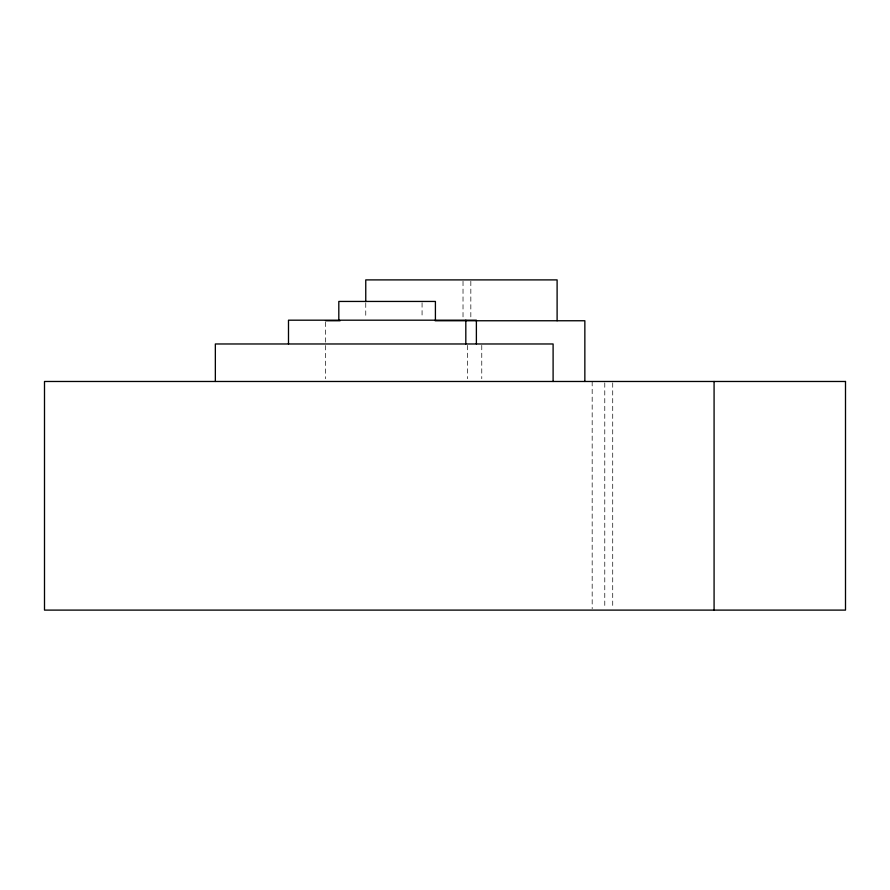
<?xml version="1.0" encoding="UTF-8"?>
<svg xmlns="http://www.w3.org/2000/svg" width="890" height="890" viewBox="0 0 890 890"><rect width="100%" height="100%" fill="white"/><g stroke="black" fill="none" stroke-linecap="round" stroke-linejoin="round"><path stroke-width="0.67" stroke-dasharray="4.45 3.34" d="M612.721 382.867L612.721 608.716M604.777 382.867L604.777 608.716M592.173 381.476L592.173 608.716M481.768 345.365L481.768 378.695M470.832 281.262L470.832 318.03M467.595 345.365L467.595 378.695M463.022 281.262L463.022 318.03M422.071 302.778L422.071 317.519M365.757 303.045L365.757 318.03M325.484 322.136L325.484 378.717"/><path stroke-width="1.33" d="M325.484 320.756L340.102 320.756M435.11 320.756L584.852 320.756L584.852 381.476M714.08 381.476L714.08 610.106M557.107 320.756L557.107 279.894L365.757 279.894L365.757 301.688M553.102 381.476L553.102 343.974L215.347 343.974L215.347 381.476M476.384 343.974L476.384 320.189L288.493 320.189L288.493 343.974M465.815 320.189L465.815 343.974M435.41 320.189L435.41 301.443L338.812 301.443L338.812 320.189M845.5 381.476L44.5 381.476L44.5 610.106L845.5 610.106L845.5 381.476"/></g></svg>
